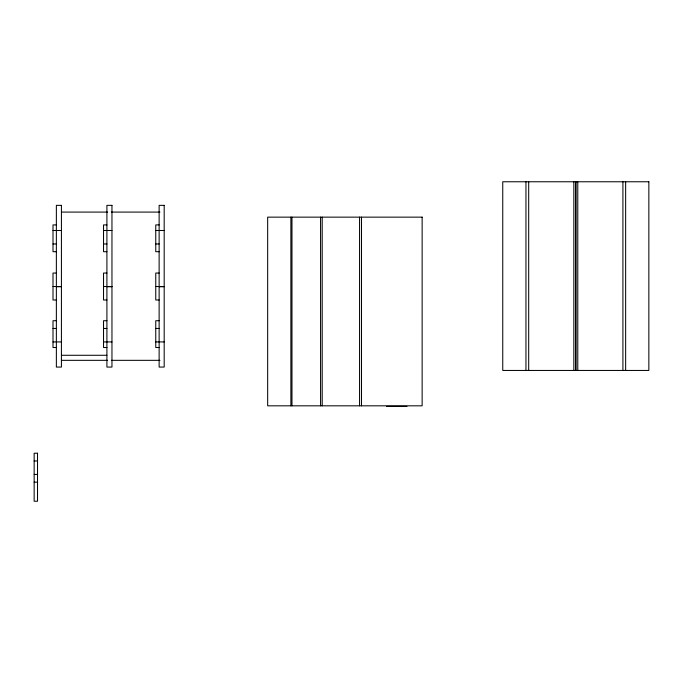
<?xml version="1.0" encoding="UTF-8"?>
<svg xmlns="http://www.w3.org/2000/svg" width="683" height="683" viewBox="0 0 683 683"><rect width="100%" height="100%" fill="white"/><g stroke="black" fill="none" stroke-linecap="round" stroke-linejoin="round"><path stroke-width="1.02" d="M61.649 212.089L107.624 212.089M111.329 212.089L159.95 212.089M56.365 224.912L53.001 224.912L53.001 251.703L56.365 251.703M106.907 224.912L103.534 224.912L103.534 251.703L106.907 251.703M159.13 224.912L155.758 224.912L155.758 251.703L159.13 251.703M53.001 230.495L61.419 230.495M103.534 230.495L111.961 230.495M155.758 230.495L164.185 230.495M53.001 243.968L56.365 243.968M103.534 243.968L106.907 243.968M155.758 243.968L159.13 243.968M56.365 273.046L53.001 273.046L53.001 299.999L56.365 299.999M106.907 273.046L103.534 273.046L103.534 299.999L106.907 299.999M159.13 273.046L155.758 273.046L155.758 299.999L159.13 299.999M53.001 286.519L61.419 286.519M103.534 286.519L111.961 286.519M155.758 286.519L164.185 286.519M56.365 286.715L61.419 286.715M106.907 286.715L111.961 286.715M159.13 286.715L164.185 286.715M56.365 320.72L53.001 320.72L53.001 347.51L56.365 347.51M106.907 320.72L103.534 320.72L103.534 347.51L106.907 347.51M159.13 320.72L155.758 320.72L155.758 347.51L159.13 347.51M53.001 328.455L56.365 328.455M103.534 328.455L106.907 328.455M155.758 328.455L159.13 328.455M53.001 341.927L61.419 341.927M103.534 341.927L111.961 341.927M155.758 341.927L164.185 341.927M61.419 355.28L106.907 355.28M61.419 360.334L107.624 360.334M111.329 360.334L159.95 360.334M386.45 406.411L406.974 406.411M34.15 460.965L37.522 460.965M34.15 474.437L37.522 474.437M34.15 482.172L37.522 482.172M625.645 181.763L625.645 370.442M622.913 181.763L622.913 370.442M577.784 181.763L577.784 370.442M575.846 181.763L575.846 370.442M575.769 181.763L575.769 370.442M573.84 181.763L573.84 370.442M528.693 181.763L528.693 370.442M525.953 181.763L525.953 370.442M361.495 217.143L361.495 405.822M359.557 217.143L359.557 405.822M322.205 217.143L322.205 405.822M320.566 217.143L320.566 405.822M291.974 217.143L291.974 405.822M290.881 217.143L290.881 405.822M648.85 181.763L502.748 181.763L502.748 370.442L648.85 370.442L648.85 181.763M61.419 205.352L56.365 205.352L56.365 367.07L61.419 367.07L61.419 205.352M111.961 205.352L106.907 205.352L106.907 367.07L111.961 367.07L111.961 205.352M164.185 205.352L159.13 205.352L159.13 367.07L164.185 367.07L164.185 205.352M422.137 217.143L267.668 217.143L267.668 405.822L422.137 405.822L422.137 217.143M37.522 453.23L34.15 453.23L34.15 501.237L37.522 501.237L37.522 453.23"/></g></svg>
